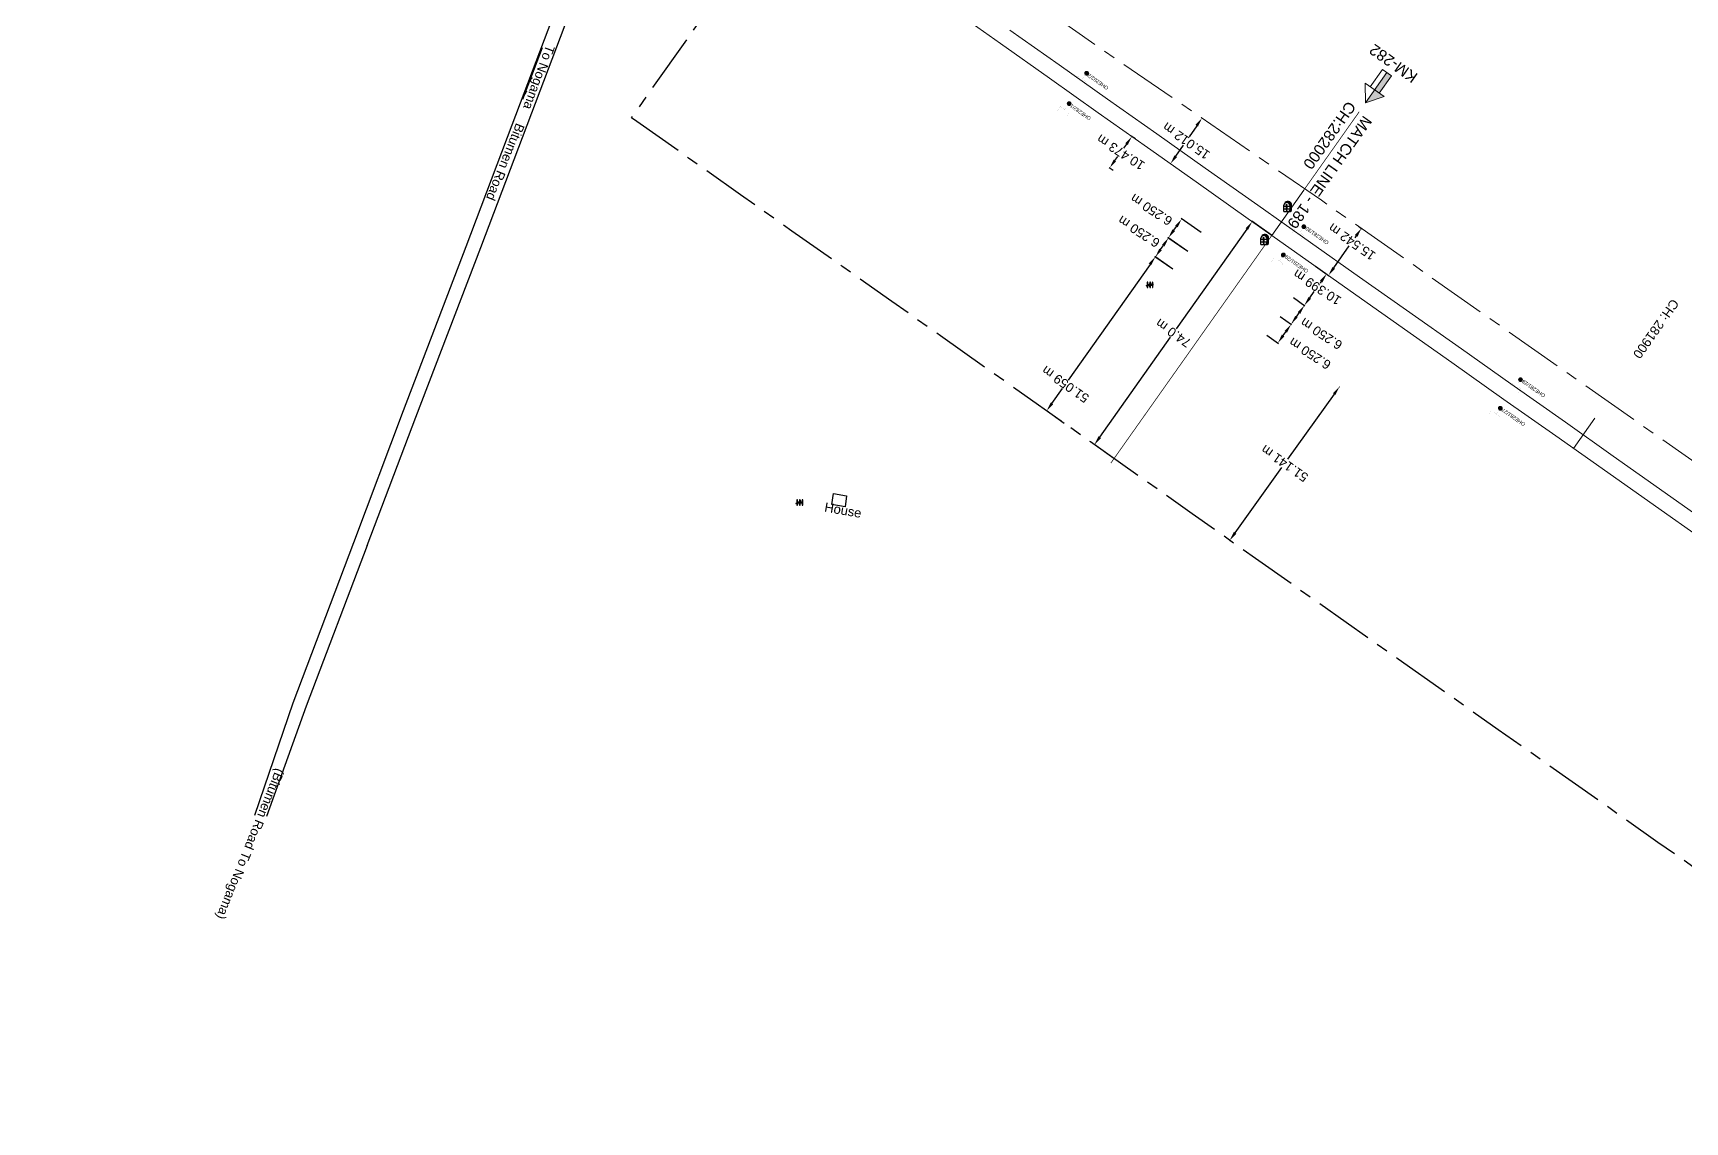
# Model space of a CAD drawing. Header units: metres. Extents: x 646303 to 662875, y 3366650 to 3378730.
# Drawn here: x 659000.9 to 659448.1, y 3368921.1 to 3369216 of the extents above; entities that cross this region are included whole.
import ezdxf
from ezdxf.enums import TextEntityAlignment as Align

# ---------------------------------------------------------------- set-up
doc = ezdxf.new("R2010")
doc.units = ezdxf.units.M
doc.header["$MEASUREMENT"] = 0
doc.header["$PDMODE"] = 3
doc.header["$PDSIZE"] = 0.5
doc.linetypes.add('CENTER', pattern=[50.8, 31.75, -6.35, 6.35, -6.35])
doc.linetypes.add('PHANTOM2', pattern=[1.25, 0.625, -0.125, 0.125, -0.125, 0.125, -0.125])
for name, color, linetype, lineweight in [('BOUNDARY DIMENTION', 10, 'Continuous', 0), ('Existing Chainage', 7, 'Continuous', 0), ('Existing IR Track', 143, 'Continuous', 0), ('Existing Railway Boundary', 7, 'CENTER', 0), ('KM STONE', 7, 'Continuous', 0), ('OHE MAST', 8, 'Continuous', 0), ('OHE MAST TEXT', 8, 'Continuous', 0)]:
    doc.layers.add(name, color=color, linetype=linetype, lineweight=lineweight)
for name, color, linetype in [('DFCC Boundary', 6, 'CENTER'), ('Dimension', 10, 'Continuous'), ('KILOMETER_STONE', 251, 'Continuous'), ('MATCH LINE', 7, 'Continuous'), ('RESIDENTIAL_BL_PUC', 251, 'Continuous'), ('SUB_ROAD_EDGE', 34, 'Continuous'), ('TOPO_TEXT', 251, 'Continuous'), ('TRANSFORMER', 251, 'Continuous')]:
    doc.layers.add(name, color=color, linetype=linetype)
doc.styles.add('notes', font='romans.shx', dxfattribs={"height": 2})
doc.styles.get("Standard").update_dxf_attribs({"font": 'arial.ttf'})
doc.styles.add('Style-Arial', font='arial.ttf')
doc.dimstyles.new('DIM', dxfattribs={"dimtxt": 2.5, "dimasz": 2.5, "dimexe": 0.18, "dimexo": 0.0625, "dimgap": 0.09, "dimtad": 0, "dimtih": 1, "dimtoh": 1, "dimdec": 3, "dimzin": 0, "dimdsep": 46, "dimtxsty": 'Standard', "dimcen": 0.09, "dimadec": 0, "dimazin": 0, "dimtfac": 1, "dimtdec": 3, "dimtofl": 0, "dimtmove": 0, "dimatfit": 3, "dimfxl": 1, "dimtolj": 1, "dimtzin": 0, "dimarcsym": 0})
doc.dimstyles.new('ISO-25', dxfattribs={"dimtxt": 2.5, "dimasz": 2.5, "dimexe": 1.25, "dimexo": 0.625, "dimtad": 1, "dimtxsty": 'Standard', "dimcen": 2.5, "dimadec": 0, "dimazin": 0, "dimtfac": 1, "dimtmove": 0, "dimatfit": 3, "dimfxl": 1, "dimarcsym": 0})

# ---------------------------------------------------------------- blocks, each defined once
blk = doc.blocks.new('KMS')
blk.add_hatch(color=256).paths.add_polyline_path([(0.84, 1.71), (0.84, 0), (1.28, 0.25), (1.28, 1.71, 0.82134), (-0.65, 2.08, -0.601821)])
for points in [[(-0.84, 0), (-0.84, 1.71)], [(-0.84, 1.38), (0.84, 1.38)], [(-0.84, 0.64), (0.84, 0.64)], [(-0.84, 0), (0.84, 0)], [(0.84, 0), (0.84, 1.71)], [(0.84, 0), (1.28, 0.25)], [(1.28, 0.25), (1.28, 1.71)]]:
    blk.add_lwpolyline(points)
for centre, radius, start, end in [((0, 1.5), 0.867, 14.1462, 165.8538), ((0.28, 1.7), 1, 0.4859, 158.6661)]:
    blk.add_arc(centre, radius, start, end)
at = {"style": 'notes'}
for s, p in [('S', (-0.25, 0.09)), ('K', (-0.25, 1.58)), ('M', (-0.25, 0.81))]:
    blk.add_text(s, height=0.391, dxfattribs=at).set_placement(p)
blk = doc.blocks.new('TRF')
blk.add_hatch(color=256).paths.add_polyline_path([(0.22, -0.04), (0.38, 0.42), (-0.98, -0.29), (0.02, 0.04), (-0.18, -0.39), (0.98, 0.09)])
for p, q in [((-0.69, 0.72), (-0.69, -0.72)), ((-0.52, 0.72), (-0.69, 0.72)), ((-0.52, -0.72), (-0.52, 0.72)), ((0, 0.72), (0, -0.72)), ((0.17, 0.72), (0, 0.72)), ((0.17, -0.72), (0.17, 0.72)), ((0.7, 0.72), (0.7, -0.72)), ((0.87, 0.72), (0.7, 0.72)), ((0.87, -0.72), (0.87, 0.72)), ((-0.69, -0.72), (-0.52, -0.72)), ((0, -0.72), (0.17, -0.72)), ((0.7, -0.72), (0.87, -0.72))]:
    blk.add_line(p, q)
blk.add_lwpolyline([(0.22, -0.04), (0.38, 0.42), (-0.98, -0.29), (0.02, 0.04), (-0.18, -0.39), (0.98, 0.09)], close=True)
blk = doc.blocks.new('OHE MAST')
h = blk.add_hatch(color=256)
edge = h.paths.add_edge_path()
edge.add_arc((0, 0), 0.514, 0, 360)
at = {"const_width": 0.01, "flags": 128}
for points in [[(1.5, 3.5), (1.5, 2), (-1.5, 2), (-1.5, 3.5)], [(0, 2), (0, 0)]]:
    blk.add_lwpolyline(points, dxfattribs=at)
blk.add_circle((0, 0), 0.514)
blk = doc.blocks.new('KM POST PLAN')
at = {"extrusion": (0, 0, -1)}
h = blk.add_hatch(color=256, dxfattribs=at)
h.paths.add_polyline_path([(0, -20), (0, -8.47), (3, -8.47), (3, -20)])
h.paths.add_polyline_path([(0, -8.47), (0, 0), (6.25, -8.47), (3, -8.47)], flags=16)
at = {"flags": 128}
for points in [[(0, 0), (-6.25, -8.47), (6.25, -8.47)], [(0, 0), (0, -20)], [(0, 0), (6.25, -8.47)], [(3, -8.47), (3, -20), (-3, -20), (-3, -8.47)]]:
    blk.add_lwpolyline(points, dxfattribs=at)
at = {"style": 'Style-Arial'}
blk.add_attdef('KM-POST', text='', height=6, dxfattribs=at).set_placement((0, -26, -263.95), align=Align.MIDDLE_CENTER)
blk = doc.blocks.new('*D1587')
at = {"layer": 'Defpoints', "color": 0, "transparency": 16777216}
for p in [(659338.44, 3369139.29), (659341.48, 3369137.15), (659334.84, 3369134.18)]:
    blk.add_point(p, dxfattribs=at)
at = {"layer": 'Dimension', "color": 0, "lineweight": -2, "transparency": 16777216}
for p, q in [((659338.49, 3369139.25), (659341.62, 3369137.05)), ((659339.31, 3369134.08), (659340.03, 3369135.11)), ((659334.89, 3369134.15), (659338.02, 3369131.94))]:
    blk.add_line(p, q, dxfattribs=at)
at = {"layer": 'Dimension', "color": 0, "transparency": 16777216}
for points in [[(659339.69, 3369135.35), (659340.38, 3369134.87), (659341.48, 3369137.15)], [(659338.97, 3369134.32), (659339.66, 3369133.84), (659337.87, 3369132.04)]]:
    blk.add_solid(points, dxfattribs=at)
at = {"layer": 'Dimension', "color": 0, "lineweight": 0, "transparency": 16777216, "insert": (659346.58, 3369129.22), "char_height": 2.5, "attachment_point": 5, "rotation": 147}
blk.add_mtext('\\A1;6.250 m', dxfattribs=at)
blk = doc.blocks.new('*D1588')
at = {"layer": 'Defpoints', "color": 0, "transparency": 16777216}
for p in [(659342.04, 3369144.4), (659345.08, 3369142.26), (659338.44, 3369139.29)]:
    blk.add_point(p, dxfattribs=at)
at = {"layer": 'Dimension', "color": 0, "lineweight": -2, "transparency": 16777216}
for p, q in [((659342.09, 3369144.36), (659345.22, 3369142.15)), ((659342.92, 3369139.19), (659343.64, 3369140.21)), ((659338.49, 3369139.25), (659341.62, 3369137.05))]:
    blk.add_line(p, q, dxfattribs=at)
at = {"layer": 'Dimension', "color": 0, "transparency": 16777216}
for points in [[(659342.58, 3369139.43), (659343.26, 3369138.95), (659341.48, 3369137.15)], [(659343.3, 3369140.45), (659343.98, 3369139.97), (659345.08, 3369142.26)]]:
    blk.add_solid(points, dxfattribs=at)
at = {"layer": 'Dimension', "color": 0, "lineweight": 0, "transparency": 16777216, "insert": (659349.67, 3369134.57), "char_height": 2.5, "attachment_point": 5, "rotation": 147}
blk.add_mtext('\\A1;6.250 m', dxfattribs=at)
blk = doc.blocks.new('*D1589')
at = {"layer": 'Defpoints', "color": 0, "transparency": 16777216}
for p in [(659348.05, 3369152.89), (659351.07, 3369150.75), (659342.04, 3369144.4)]:
    blk.add_point(p, dxfattribs=at)
at = {"layer": 'Dimension', "color": 0, "lineweight": -2, "transparency": 16777216}
for p, q in [((659348.1, 3369152.85), (659351.22, 3369150.64)), ((659349.63, 3369148.71), (659349.32, 3369148.28)), ((659342.09, 3369144.36), (659345.21, 3369142.15)), ((659346.51, 3369144.3), (659347.74, 3369146.04))]:
    blk.add_line(p, q, dxfattribs=at)
at = {"layer": 'Dimension', "color": 0, "transparency": 16777216}
for points in [[(659349.29, 3369148.95), (659349.97, 3369148.47), (659351.07, 3369150.75)], [(659346.17, 3369144.54), (659346.85, 3369144.06), (659345.06, 3369142.26)]]:
    blk.add_solid(points, dxfattribs=at)
at = {"layer": 'Dimension', "color": 0, "lineweight": 0, "transparency": 16777216, "insert": (659348.53, 3369147.16), "char_height": 2.5, "attachment_point": 5, "rotation": 147}
blk.add_mtext('\\A1;10.399 m', dxfattribs=at)
blk = doc.blocks.new('*D1590')
at = {"layer": 'Defpoints', "color": 0, "transparency": 16777216}
for p in [(659308.27, 3369160.48), (659313.06, 3369157.18), (659309.51, 3369152.04)]:
    blk.add_point(p, dxfattribs=at)
at = {"layer": 'Dimension', "color": 0, "lineweight": -2, "transparency": 16777216}
for p, q in [((659306.14, 3369157.39), (659306.85, 3369158.42)), ((659313.01, 3369157.22), (659308.12, 3369160.59)), ((659309.46, 3369152.07), (659304.57, 3369155.44))]:
    blk.add_line(p, q, dxfattribs=at)
at = {"layer": 'Dimension', "color": 0, "transparency": 16777216}
for points in [[(659305.8, 3369157.63), (659306.48, 3369157.16), (659304.72, 3369155.34)], [(659306.5, 3369158.66), (659307.19, 3369158.19), (659308.27, 3369160.48)]]:
    blk.add_solid(points, dxfattribs=at)
at = {"layer": 'Dimension', "color": 0, "lineweight": 0, "transparency": 16777216, "insert": (659300.27, 3369162.24), "char_height": 2.5, "attachment_point": 5, "rotation": 147}
blk.add_mtext('\\A1;6.250 m', dxfattribs=at)
blk = doc.blocks.new('*D1591')
at = {"layer": 'Defpoints', "color": 0, "transparency": 16777216}
for p in [(659311.86, 3369165.66), (659317.14, 3369161.95), (659313.55, 3369156.83)]:
    blk.add_point(p, dxfattribs=at)
at = {"layer": 'Dimension', "color": 0, "lineweight": -2, "transparency": 16777216}
for p, q in [((659309.7, 3369162.6), (659310.42, 3369163.62)), ((659317.09, 3369161.98), (659311.71, 3369165.77)), ((659313.5, 3369156.87), (659308.12, 3369160.65))]:
    blk.add_line(p, q, dxfattribs=at)
at = {"layer": 'Dimension', "color": 0, "transparency": 16777216}
for points in [[(659309.36, 3369162.84), (659310.04, 3369162.36), (659308.26, 3369160.55)], [(659310.08, 3369163.86), (659310.76, 3369163.38), (659311.86, 3369165.66)]]:
    blk.add_solid(points, dxfattribs=at)
at = {"layer": 'Dimension', "color": 0, "lineweight": 0, "transparency": 16777216, "insert": (659303.65, 3369168.17), "char_height": 2.5, "attachment_point": 5, "rotation": 147}
blk.add_mtext('\\A1;6.250 m', dxfattribs=at)
blk = doc.blocks.new('*D1742')
at = {"layer": 'Defpoints', "color": 0, "linetype": 'ByBlock', "ltscale": 0.5, "transparency": 16777216}
for p in [(659359.63, 3369163.73), (659360.52, 3369163.11), (659350.7, 3369151.01)]:
    blk.add_point(p, dxfattribs=at)
at = {"layer": 'Existing Railway Boundary', "color": 0, "linetype": 'ByBlock', "lineweight": -2, "ltscale": 0.5, "transparency": 16777216}
for p, q in [((659359.68, 3369163.7), (659360.66, 3369163)), ((659353.02, 3369152.43), (659357.17, 3369158.34)), ((659359.08, 3369161.06), (659358.74, 3369160.58)), ((659350.75, 3369150.98), (659351.73, 3369150.28))]:
    blk.add_line(p, q, dxfattribs=at)
at = {"layer": 'Existing Railway Boundary', "color": 0, "linetype": 'ByBlock', "ltscale": 0.5, "transparency": 16777216}
for points in [[(659358.74, 3369161.3), (659359.42, 3369160.82), (659360.52, 3369163.11)], [(659352.68, 3369152.67), (659353.36, 3369152.19), (659351.59, 3369150.39)]]:
    blk.add_solid(points, dxfattribs=at)
at = {"layer": 'Existing Railway Boundary', "color": 0, "linetype": 'ByBlock', "ltscale": 0.5, "transparency": 16777216, "insert": (659357.96, 3369159.46), "char_height": 2.5, "attachment_point": 5, "rotation": 145}
blk.add_mtext('\\A1;15.542 m', dxfattribs=at)
blk = doc.blocks.new('*D1743')
at = {"layer": 'Defpoints', "color": 0, "linetype": 'ByBlock', "ltscale": 0.5, "transparency": 16777216}
for p in [(659317.35, 3369192.97), (659317.35, 3369192.97), (659308.83, 3369180.61)]:
    blk.add_point(p, dxfattribs=at)
at = {"layer": 'Existing Railway Boundary', "color": 0, "linetype": 'ByBlock', "lineweight": -2, "ltscale": 0.5, "transparency": 16777216}
for p, q in [((659315.93, 3369190.91), (659313.87, 3369187.92)), ((659317.29, 3369193.01), (659317.2, 3369193.07)), ((659310.25, 3369182.67), (659312.32, 3369185.66)), ((659308.78, 3369180.64), (659308.69, 3369180.71))]:
    blk.add_line(p, q, dxfattribs=at)
at = {"layer": 'Existing Railway Boundary', "color": 0, "linetype": 'ByBlock', "ltscale": 0.5, "transparency": 16777216}
for points in [[(659315.59, 3369191.15), (659316.27, 3369190.68), (659317.35, 3369192.97)], [(659309.91, 3369182.9), (659310.6, 3369182.43), (659308.83, 3369180.61)]]:
    blk.add_solid(points, dxfattribs=at)
at = {"layer": 'Existing Railway Boundary', "color": 0, "linetype": 'ByBlock', "ltscale": 0.5, "transparency": 16777216, "insert": (659313.09, 3369186.79), "char_height": 2.5, "attachment_point": 5, "rotation": 145}
blk.add_mtext('\\A1;15.012 m', dxfattribs=at)
blk = doc.blocks.new('*D1490')
at = {"layer": 'Defpoints', "color": 0, "transparency": 16777216}
for p in [(659299.38, 3369187.29), (659292.34, 3369179.44), (659293.34, 3369178.73)]:
    blk.add_point(p, dxfattribs=at)
at = {"layer": 'Dimension', "color": 0, "lineweight": -2, "transparency": 16777216}
for p, q in [((659296.93, 3369185.95), (659296.14, 3369184.83)), ((659299.32, 3369187.32), (659298.22, 3369188.1)), ((659293.78, 3369181.48), (659294.57, 3369182.6)), ((659293.29, 3369178.76), (659292.19, 3369179.54))]:
    blk.add_line(p, q, dxfattribs=at)
at = {"layer": 'Dimension', "color": 0, "transparency": 16777216}
for points in [[(659296.59, 3369186.19), (659297.27, 3369185.71), (659298.37, 3369188)], [(659293.44, 3369181.72), (659294.12, 3369181.24), (659292.34, 3369179.44)]]:
    blk.add_solid(points, dxfattribs=at)
at = {"layer": 'Dimension', "color": 0, "lineweight": 0, "transparency": 16777216, "insert": (659295.35, 3369183.72), "char_height": 2.5, "attachment_point": 5, "rotation": 147}
blk.add_mtext('\\A1;10.473 m', dxfattribs=at)
blk = doc.blocks.new('*D1461')
at = {"layer": 'BOUNDARY DIMENTION', "color": 0, "lineweight": -2, "transparency": 16777216}
for p, q in [((662244.85, 3367095.44), (662244.16, 3367095.87)), ((662242.98, 3367093.66), (662239.54, 3367088.19)), ((662233.82, 3367079.1), (662238.08, 3367085.88)), ((662233.03, 3367076.64), (662232.33, 3367077.07))]:
    blk.add_line(p, q, dxfattribs=at)
at = {"layer": 'BOUNDARY DIMENTION', "color": 0, "transparency": 16777216}
for points in [[(662242.62, 3367093.88), (662243.33, 3367093.44), (662244.31, 3367095.78)], [(662233.46, 3367079.32), (662234.17, 3367078.87), (662232.49, 3367076.98)]]:
    blk.add_solid(points, dxfattribs=at)
at = {"layer": 'Defpoints', "color": 0, "linetype": 'Continuous', "ltscale": 0.5, "transparency": 16777216}
for p in [(647418.1, 3377902.15), (647420.31, 3377900.52), (647398.68, 3377871.33)]:
    blk.add_point(p, dxfattribs=at)
at = {"layer": 'Defpoints', "color": 0, "transparency": 16777216}
for p in [(662244.31, 3367095.78), (662244.9, 3367095.41), (662233.08, 3367076.61)]:
    blk.add_point(p, dxfattribs=at)
at = {"layer": 'DFCC Boundary', "color": 0, "linetype": 'Continuous', "lineweight": -2, "ltscale": 0.5, "transparency": 16777216}
for p, q in [((647420.26, 3377900.55), (647417.96, 3377902.26)), ((647416.61, 3377900.14), (647413.17, 3377895.5)), ((647397.96, 3377874.97), (647411.54, 3377893.3)), ((647398.63, 3377871.36), (647396.32, 3377873.07))]:
    blk.add_line(p, q, dxfattribs=at)
at = {"layer": 'DFCC Boundary', "color": 0, "linetype": 'Continuous', "ltscale": 0.5, "transparency": 16777216}
for points in [[(647416.28, 3377900.39), (647416.95, 3377899.9), (647418.1, 3377902.15)], [(647397.62, 3377875.22), (647398.29, 3377874.72), (647396.47, 3377872.96)]]:
    blk.add_solid(points, dxfattribs=at)
at = {"layer": 'BOUNDARY DIMENTION', "color": 0, "transparency": 16777216, "insert": (662238.81, 3367087.03), "char_height": 2.5, "attachment_point": 5, "rotation": 145}
blk.add_mtext('\\A1;22.208 m', dxfattribs=at)
at = {"layer": 'DFCC Boundary', "color": 0, "linetype": 'Continuous', "ltscale": 0.5, "transparency": 16777216, "insert": (647412.36, 3377894.4), "char_height": 2.5, "attachment_point": 5, "rotation": 145}
blk.add_mtext('\\A1;36.332 m', dxfattribs=at)
blk = doc.blocks.new('*D1462')
at = {"layer": 'BOUNDARY DIMENTION', "color": 0, "lineweight": -2, "transparency": 16777216}
for p, q in [((662549.11, 3366886.35), (662541.43, 3366875.79)), ((662551.8, 3366887.49), (662550.44, 3366888.48)), ((662534.84, 3366866.73), (662539.82, 3366873.58)), ((662534.58, 3366863.83), (662533.22, 3366864.82))]:
    blk.add_line(p, q, dxfattribs=at)
at = {"layer": 'BOUNDARY DIMENTION', "color": 0, "transparency": 16777216}
for points in [[(662548.78, 3366886.6), (662549.45, 3366886.11), (662550.58, 3366888.38)], [(662534.5, 3366866.98), (662535.18, 3366866.49), (662533.37, 3366864.71)]]:
    blk.add_solid(points, dxfattribs=at)
at = {"layer": 'Defpoints', "color": 0, "linetype": 'Continuous', "ltscale": 0.5, "transparency": 16777216}
for p in [(647247.45, 3378028.49), (647249.19, 3378027.21), (647225.93, 3377999.21)]:
    blk.add_point(p, dxfattribs=at)
at = {"layer": 'Defpoints', "color": 0, "transparency": 16777216}
for p in [(662551.85, 3366887.45), (662533.37, 3366864.71), (662534.63, 3366863.79)]:
    blk.add_point(p, dxfattribs=at)
at = {"layer": 'DFCC Boundary', "color": 0, "linetype": 'Continuous', "lineweight": -2, "ltscale": 0.5, "transparency": 16777216}
for p, q in [((647247.5, 3378028.45), (647249.34, 3378027.1)), ((647247.71, 3378025.19), (647242.02, 3378017.45)), ((647229.16, 3377999.94), (647240.4, 3378015.24)), ((647225.98, 3377999.17), (647227.82, 3377997.82))]:
    blk.add_line(p, q, dxfattribs=at)
at = {"layer": 'DFCC Boundary', "color": 0, "linetype": 'Continuous', "ltscale": 0.5, "transparency": 16777216}
for points in [[(647247.37, 3378025.44), (647248.05, 3378024.94), (647249.19, 3378027.21)], [(647228.82, 3378000.19), (647229.49, 3377999.7), (647227.68, 3377997.93)]]:
    blk.add_solid(points, dxfattribs=at)
at = {"layer": 'BOUNDARY DIMENTION', "color": 0, "transparency": 16777216, "insert": (662540.62, 3366874.68), "char_height": 2.5, "attachment_point": 5, "rotation": 145}
blk.add_mtext('\\A1;29.264 m', dxfattribs=at)
at = {"layer": 'DFCC Boundary', "color": 0, "linetype": 'Continuous', "ltscale": 0.5, "transparency": 16777216, "insert": (647241.21, 3378016.35), "char_height": 2.5, "attachment_point": 5, "rotation": 145}
blk.add_mtext('\\A1;36.332 m', dxfattribs=at)
blk = doc.blocks.new('*D1463')
at = {"layer": 'BOUNDARY DIMENTION', "color": 0, "lineweight": -2, "transparency": 16777216}
for p, q in [((662172.51, 3367140.93), (662173.68, 3367140.19)), ((662172.2, 3367138.17), (662169.01, 3367133.1)), ((662164.89, 3367126.55), (662167.55, 3367130.78)), ((662162.55, 3367125.07), (662163.71, 3367124.34))]:
    blk.add_line(p, q, dxfattribs=at)
at = {"layer": 'BOUNDARY DIMENTION', "color": 0, "transparency": 16777216}
for points in [[(662171.85, 3367138.39), (662172.55, 3367137.95), (662173.53, 3367140.29)], [(662164.54, 3367126.77), (662165.24, 3367126.33), (662163.56, 3367124.44)]]:
    blk.add_solid(points, dxfattribs=at)
at = {"layer": 'Defpoints', "color": 0, "linetype": 'Continuous', "ltscale": 0.5, "transparency": 16777216}
for p in [(647211.24, 3378055.28), (647211.52, 3378055.08), (647189.88, 3378025.9)]:
    blk.add_point(p, dxfattribs=at)
at = {"layer": 'Defpoints', "color": 0, "transparency": 16777216}
for p in [(662172.46, 3367140.96), (662173.53, 3367140.29), (662162.49, 3367125.11)]:
    blk.add_point(p, dxfattribs=at)
at = {"layer": 'DFCC Boundary', "color": 0, "linetype": 'Continuous', "lineweight": -2, "ltscale": 0.5, "transparency": 16777216}
for p, q in [((647209.75, 3378053.28), (647208.18, 3378051.16)), ((647211.47, 3378055.12), (647211.1, 3378055.39)), ((647191.09, 3378028.11), (647206.55, 3378048.96)), ((647189.83, 3378025.93), (647189.46, 3378026.21))]:
    blk.add_line(p, q, dxfattribs=at)
at = {"layer": 'DFCC Boundary', "color": 0, "linetype": 'Continuous', "ltscale": 0.5, "transparency": 16777216}
for points in [[(647209.42, 3378053.52), (647210.09, 3378053.03), (647211.24, 3378055.28)], [(647190.76, 3378028.36), (647191.43, 3378027.86), (647189.6, 3378026.1)]]:
    blk.add_solid(points, dxfattribs=at)
at = {"layer": 'BOUNDARY DIMENTION', "color": 0, "transparency": 16777216, "insert": (662168.28, 3367131.94), "char_height": 2.5, "attachment_point": 5, "rotation": 145}
blk.add_mtext('\\A1;18.726 m', dxfattribs=at)
at = {"layer": 'DFCC Boundary', "color": 0, "linetype": 'Continuous', "ltscale": 0.5, "transparency": 16777216, "insert": (647207.37, 3378050.06), "char_height": 2.5, "attachment_point": 5, "rotation": 145}
blk.add_mtext('\\A1;36.332 m', dxfattribs=at)
blk = doc.blocks.new('*D1914')
at = {"layer": 'BOUNDARY DIMENTION', "color": 0, "lineweight": -2, "transparency": 16777216}
for p, q in [((659303.28, 3369153.37), (659281.16, 3369121.99)), ((659309.5, 3369152.04), (659304.57, 3369155.52)), ((659276.74, 3369115.72), (659279.59, 3369119.76)), ((659280.08, 3369110.31), (659275.15, 3369113.78))]:
    blk.add_line(p, q, dxfattribs=at)
at = {"layer": 'BOUNDARY DIMENTION', "color": 0, "transparency": 16777216}
for points in [[(659302.94, 3369153.61), (659303.62, 3369153.13), (659304.72, 3369155.41)], [(659276.4, 3369115.96), (659277.08, 3369115.48), (659275.3, 3369113.68)]]:
    blk.add_solid(points, dxfattribs=at)
at = {"layer": 'Defpoints', "color": 0, "transparency": 16777216}
for p in [(659304.72, 3369155.41), (659309.55, 3369152.01), (659280.13, 3369110.27)]:
    blk.add_point(p, dxfattribs=at)
at = {"layer": 'BOUNDARY DIMENTION', "color": 0, "transparency": 16777216, "insert": (659280.37, 3369120.88), "char_height": 2.5, "attachment_point": 5, "rotation": 145}
blk.add_mtext('\\A1;51.059 m', dxfattribs=at)
blk = doc.blocks.new('*D1877')
at = {"layer": 'Defpoints', "color": 0, "linetype": 'Continuous', "ltscale": 0.5, "transparency": 16777216}
for p in [(659330.95, 3369164.98), (659336.26, 3369161.22), (659293.55, 3369100.79)]:
    blk.add_point(p, dxfattribs=at)
at = {"layer": 'DFCC Boundary', "color": 0, "linetype": 'Continuous', "lineweight": -2, "ltscale": 0.5, "transparency": 16777216}
for p, q in [((659329.5, 3369162.93), (659310.38, 3369135.88)), ((659336.21, 3369161.25), (659330.8, 3369165.08)), ((659289.68, 3369106.59), (659308.8, 3369133.65)), ((659293.5, 3369100.83), (659288.09, 3369104.65))]:
    blk.add_line(p, q, dxfattribs=at)
at = {"layer": 'DFCC Boundary', "color": 0, "linetype": 'Continuous', "ltscale": 0.5, "transparency": 16777216}
for points in [[(659329.16, 3369163.17), (659329.84, 3369162.69), (659330.95, 3369164.98)], [(659289.34, 3369106.83), (659290.02, 3369106.35), (659288.23, 3369104.55)]]:
    blk.add_solid(points, dxfattribs=at)
at = {"layer": 'DFCC Boundary', "color": 0, "linetype": 'Continuous', "ltscale": 0.5, "transparency": 16777216, "insert": (659309.59, 3369134.76), "char_height": 2.5, "attachment_point": 5, "rotation": 145}
blk.add_mtext('\\A1;74.0 m', dxfattribs=at)
blk = doc.blocks.new('*D1797')
at = {"layer": 'BOUNDARY DIMENTION', "color": 0, "lineweight": -2, "transparency": 16777216}
for p, q in [((659353.11, 3369118.24), (659340.51, 3369100.57)), ((659354.62, 3369120.24), (659354.71, 3369120.17)), ((659326.33, 3369080.67), (659338.93, 3369098.34)), ((659324.93, 3369078.6), (659325.02, 3369078.53))]:
    blk.add_line(p, q, dxfattribs=at)
at = {"layer": 'BOUNDARY DIMENTION', "color": 0, "transparency": 16777216}
for points in [[(659352.77, 3369118.48), (659353.45, 3369118), (659354.57, 3369120.28)], [(659325.99, 3369080.91), (659326.67, 3369080.43), (659324.87, 3369078.64)]]:
    blk.add_solid(points, dxfattribs=at)
at = {"layer": 'Defpoints', "color": 0, "transparency": 16777216}
for p in [(659354.57, 3369120.28), (659324.87, 3369078.64), (659324.87, 3369078.64)]:
    blk.add_point(p, dxfattribs=at)
at = {"layer": 'BOUNDARY DIMENTION', "color": 0, "transparency": 16777216, "insert": (659339.72, 3369099.46), "char_height": 2.5, "attachment_point": 5, "rotation": 145}
blk.add_mtext('\\A1;51.141 m', dxfattribs=at)

msp = doc.modelspace()

# ---------------------------------------------------------------- linework, layer by layer
at = {"layer": 'DFCC Boundary', "ltscale": 0.5, "flags": 128}
msp.add_lwpolyline([(662565.6431, 3366842.0459), (662548.217, 3366854.2838), (662532.9064, 3366864.9999), (662517.5595, 3366875.7415), (662503.9915, 3366885.2805), (662490.4749, 3366894.7833), (662474.3945, 3366906.0736), (662458.24, 3366917.4159), (662441.4584, 3366929.1606), (662424.5366, 3366941.0035), (662407.7649, 3366952.7786), (662401.9048, 3366956.8928), (662320.9687, 3367015.5234), (662173.0911, 3367118.297), (662018.0169, 3367217.942), (662022.9408, 3367225.2355), (661945.6773, 3367280.5926), (661744.5178, 3367412.7853), (661728.4159, 3367389.8783), (661409.5023, 3367613.7762), (661431.3001, 3367645.1669), (661427.7408, 3367647.6718), (661418.8583, 3367653.9104), (661409.9095, 3367660.1956), (661395.2505, 3367670.5394), (661384.8196, 3367677.9127), (661375.1078, 3367684.7268), (661367.5374, 3367690.0517), (661358.0886, 3367696.6907), (661348.6239, 3367703.3322), (661344.5162, 3367706.2202), (661344.9668, 3367706.8618), (661335.3627, 3367713.6144), (661327.3851, 3367719.2077), (661318.2791, 3367725.5812), (661309.8813, 3367731.4842), (661284.4315, 3367749.4044), (661267.3402, 3367761.4491), (661243.4783, 3367778.4888), (661216.7453, 3367741.0546), (661213.241, 3367743.5572), (661195.5836, 3367756.6071), (661177.9702, 3367769.626), (661156.4467, 3367785.8356), (661148.0607, 3367792.1995), (661133.6905, 3367803.0041), (661119.5191, 3367813.6733), (661105.6946, 3367823.9215), (661093.9054, 3367832.6241), (661077.5228, 3367844.5054), (661061.2799, 3367856.285), (661045.32, 3367867.5775), (661029.0726, 3367879.0734), (661013.2584, 3367890.1762), (660997.2782, 3367901.3956), (660980.9788, 3367912.8451), (660964.6327, 3367924.3276), (660947.3461, 3367936.4864), (660930.1333, 3367948.5934), (660912.5707, 3367960.9093), (660894.9306, 3367973.2796), (660877.6422, 3367985.4277), (660860.2634, 3367997.6393), (660842.9781, 3368009.8166), (660825.4983, 3368022.131), (660811.339, 3368032.2028), (660797.4119, 3368042.1094), (660782.5128, 3368052.5993), (660767.4808, 3368063.1827), (660751.0012, 3368074.7254), (660734.3125, 3368086.4147), (660719.3275, 3368096.9585), (660704.3795, 3368107.4761), (660688.7093, 3368118.477), (660672.9397, 3368129.5475), (660655.797, 3368141.5941), (660638.5652, 3368153.7032), (660622.8618, 3368164.7374), (660607.1396, 3368175.7847), (660591.9852, 3368186.3839), (660576.7315, 3368197.0526), (660560.3095, 3368208.6108), (660544.116, 3368220.0082), (660528.3397, 3368231.0748), (660512.5414, 3368242.1568), (660497.4509, 3368252.7533), (660482.4222, 3368263.3065), (660466.968, 3368274.1704), (660451.6169, 3368284.9618), (660435.5277, 3368296.2674), (660419.4587, 3368307.5588), (660403.2343, 3368318.9753), (660387.0692, 3368330.3501), (660371.9016, 3368340.9863), (660362.0092, 3368347.9233), (660341.7308, 3368362.192), (660326.8725, 3368372.6492), (660312.0627, 3368383.0453), (660297.0115, 3368393.6109), (660281.2321, 3368404.7091), (660265.4328, 3368415.8212), (660253.8818, 3368423.9326), (660242.0763, 3368432.2231), (660226.6332, 3368443.1155), (660211.0272, 3368454.1226), (660195.2302, 3368465.2236), (660179.3654, 3368476.3723), (660162.5154, 3368488.1794), (660145.4635, 3368500.1281), (660129.3603, 3368511.4565), (660113.1961, 3368522.8278), (660097.2382, 3368534.0507), (660081.2523, 3368545.2932), (660064.458, 3368557.1251), (660047.7677, 3368568.8837), (660032.4691, 3368579.6352), (660017.2758, 3368590.3126), (660000.1632, 3368602.3052), (659983.0731, 3368614.282), (659967.2319, 3368625.4031), (659951.3427, 3368636.5582), (659932.0647, 3368650.1756), (659913.1258, 3368663.5536), (659898.2493, 3368674.0163), (659881.7667, 3368685.6055), (659866.0047, 3368696.7435), (659850.3373, 3368707.8146), (659834.6333, 3368718.8575), (659818.6461, 3368730.0995), (659804.3398, 3368740.181), (659789.9481, 3368750.3227), (659772.9194, 3368762.3136), (659755.8766, 3368774.3145), (659741.0752, 3368784.7603), (659726.3396, 3368795.1596), (659712.011, 3368805.2432), (659697.6029, 3368815.3827), (659684.3535, 3368824.7302), (659671.1528, 3368834.0432), (659654.2885, 3368845.8933), (659636.8714, 3368858.1319), (659622.1467, 3368868.7872), (659608.2832, 3368878.8192), (659592.7424, 3368889.7844), (659576.9096, 3368900.9551), (659562.5868, 3368911.0537), (659553.5917, 3368917.3959), (659534.7433, 3368930.6917), (659521.2685, 3368940.2021), (659508.0292, 3368949.5538), (659494.8098, 3368958.8914), (659481.3273, 3368968.4018), (659467.9498, 3368977.8382), (659454.4923, 3368987.2582), (659440.7837, 3368996.854), (659425.5597, 3369007.614), (659410.0492, 3369018.5753), (659397.5675, 3369027.3641), (659384.5623, 3369036.5214), (659370.5054, 3369046.4276), (659356.4132, 3369056.3585), (659342.3201, 3369066.3092), (659331.8447, 3369073.7055), (659314.7098, 3369085.825), (659301.2296, 3369095.3614), (659287.1805, 3369105.2924), (659273.0852, 3369115.2561), (659259.8762, 3369124.5882), (659246.575, 3369133.9855), (659233.3676, 3369143.319), (659220.1207, 3369152.6803), (659206.3404, 3369162.3938), (659192.4106, 3369172.2127), (659178.3672, 3369182.1367), (659164.3785, 3369192.022), (659162.9385, 3369193.0388), (659183.6795, 3369222.4635), (659172.119, 3369230.6258), (659159.1298, 3369239.7969), (659148.6068, 3369247.2055), (659138.0069, 3369254.6684), (659119.1994, 3369267.9214), (659100.365, 3369281.1933), (659085.533, 3369291.6533), (659070.676, 3369302.1309), (659061.4534, 3369308.6334), (659052.1019, 3369315.2268), (659038.8969, 3369324.5617), (659025.7603, 3369333.8483), (659012.2746, 3369343.3047), (659000.2935, 3369351.7058), (658985.7542, 3369361.9126), (658972.701, 3369371.0824), (658959.9309, 3369380.1093), (658947.2513, 3369389.0721), (658932.3759, 3369399.5827), (658921.8345, 3369407.031), (658905.9406, 3369418.2511), (658894.3687, 3369426.4196), (658881.1048, 3369435.7663), (658867.8714, 3369445.0915), (658853.3089, 3369455.3761), (658838.9326, 3369465.5292), (658823.5657, 3369476.1988), (658807.8953, 3369487.0791), (658792.9935, 3369497.6726), (658789.1301, 3369500.4191), (658764.5252, 3369517.7675), (658750.6615, 3369527.5465), (658735.8772, 3369537.9899), (658721.0329, 3369548.4756), (658706.8044, 3369558.4963), (658692.4812, 3369568.5836), (658679.0099, 3369578.0951), (658665.5152, 3369587.6232), (658651.2818, 3369597.6569), (658636.9905, 3369607.7316), (658622.1701, 3369618.1873), (658607.4224, 3369628.5918), (658593.6263, 3369638.3112), (658579.8399, 3369648.0238), (658566.1309, 3369657.6871), (658552.3621, 3369667.3926), (658537.8692, 3369677.626), (658523.3279, 3369687.8934), (658509.6438, 3369697.5459), (658495.8531, 3369707.2734), (658481.9269, 3369717.1048), (658467.9459, 3369726.9748), (658454.4251, 3369736.5125), (658440.9599, 3369746.011), (658427.1565, 3369755.7285), (658413.3787, 3369765.428), (658398.646, 3369775.8103), (658383.9067, 3369786.1972), (658371.4552, 3369794.9743), (658359.0483, 3369803.72), (658345.546, 3369813.2195), (658332.0048, 3369822.7464), (658318.5168, 3369832.2514), (658305.0219, 3369841.7615), (658291.2617, 3369851.4373), (658277.4987, 3369861.115), (658264.1625, 3369870.4871), (658250.7424, 3369879.918), (658237.5823, 3369889.1736), (658224.3865, 3369898.4543), (658209.4318, 3369909.0033), (658194.5636, 3369919.4914), (658180.151, 3369929.6325), (658165.7287, 3369939.7804), (658156.9292, 3369945.9856), (658133.9487, 3369962.1448), (658109.9616, 3369979.0407), (658086.1386, 3369995.8212), (658069.4823, 3370007.553), (658052.6981, 3370019.3752), (658033.9581, 3370032.6043), (658015.0826, 3370045.9289), (657994.939, 3370060.1316), (657974.6985, 3370074.4026), (657960.2252, 3370084.5842), (657945.643, 3370094.8424), (657928.629, 3370106.7917), (657911.5911, 3370118.7415), (657890.9691, 3370133.2895), (657870.7134, 3370147.5792), (657850.3966, 3370161.8284), (657830.1146, 3370176.0529), (657812.1714, 3370188.7253), (657794.2418, 3370201.388), (657775.9501, 3370214.2546), (657757.6685, 3370227.1142), (657736.4935, 3370242.019), (657715.8063, 3370256.5806), (657697.09, 3370269.7238), (657676.8418, 3370283.9453), (657670.0518, 3370288.7482), (657661.5164, 3370294.7857), (657642.367, 3370308.2307), (657623.1765, 3370321.7045), (657605.0199, 3370334.4839), (657586.8248, 3370347.2905), (657568.2781, 3370360.3555), (657549.69, 3370373.4497), (657534.1551, 3370384.3835), (657518.595, 3370395.335), (657503.5822, 3370405.9238), (657488.6113, 3370416.483), (657477.4694, 3370424.3177), (657456.7199, 3370394.899), (657452.1854, 3370398.0875), (657436.4649, 3370409.1418), (657420.2829, 3370420.542), (657404.1975, 3370431.8742), (657387.5582, 3370443.5761), (657370.8643, 3370455.3165), (657356.3586, 3370465.5498), (657342.0257, 3370475.6612), (657334.1018, 3370481.2282), (657342.1648, 3370492.6732), (657327.3432, 3370503.0861), (657304.5869, 3370519.0736), (657286.4992, 3370531.7939), (657268.5013, 3370544.451), (657251.4778, 3370556.4153), (657234.5183, 3370568.3346), (657219.7856, 3370578.7204), (657205.1604, 3370589.0304), (657189.9505, 3370599.7163), (657174.7446, 3370610.3994), (657157.229, 3370622.7139), (657139.8436, 3370634.9368), (657122.2775, 3370647.282), (657104.8724, 3370659.514), (657088.6726, 3370670.9041), (657072.3463, 3370682.3832), (657052.4463, 3370696.3561), (657032.2468, 3370710.5392), (657017.2111, 3370721.1335), (657002.3465, 3370731.6074), (656985.5169, 3370743.3847), (656968.6279, 3370755.2036), (656952.6202, 3370766.4469), (656936.5129, 3370777.7603), (656917.7376, 3370790.961), (656898.7021, 3370804.3447), (656880.5471, 3370817.1216), (656862.3859, 3370829.9029), (656845.3825, 3370841.8619), (656828.6857, 3370853.6052), (656810.2968, 3370866.5434), (656792.0928, 3370879.3517), (656770.106, 3370894.8035), (656748.097, 3370910.271), (656728.4902, 3370924.0664), (656709.0221, 3370937.7643), (656692.8289, 3370949.1481), (656676.4723, 3370960.6469), (656657.4402, 3370974.0598), (656638.281, 3370987.5622), (656621.3401, 3370999.4861), (656604.5392, 3371011.3113), (656585.7485, 3371024.5046), (656566.9099, 3371037.7317), (656537.298, 3371058.585), (656532.701, 3371052.0376), (656368.7794, 3371159.4659), (656280.7288, 3371198.5806), (656189.7218, 3371230.5142), (656096.9021, 3371265.9123), (656004.8733, 3371310.8246), (655917.3616, 3371369.3401), (655838.0052, 3371438.656), (655768.8371, 3371518.5854), (655712.6719, 3371608.6179), (655647.9895, 3371736.3311)], dxfattribs=at)
at = {"layer": 'Existing Chainage', "color": 0, "linetype": 'Continuous', "lineweight": 13, "flags": 128}
for points in [[(659344.9213, 3369173.4672), (659336.2629, 3369161.2185)], [(659423.7034, 3369111.7008), (659417.943, 3369103.5266)]]:
    msp.add_lwpolyline(points, dxfattribs=at)
at = {"layer": 'Existing IR Track', "flags": 128}
for points in [[(659248.9746, 3369222.8779), (659262.7912, 3369213.1389), (659276.0743, 3369203.7519), (659289.2819, 3369194.4183), (659302.5757, 3369185.0262), (659315.7847, 3369175.6941), (659329.8953, 3369165.7196), (659343.9443, 3369155.7886), (659357.4469, 3369146.2364), (659374.5763, 3369134.1208), (659385.002, 3369126.7596), (659399.095, 3369116.809), (659413.1327, 3369106.9165), (659427.1896, 3369097.0104), (659440.1713, 3369087.8696), (659452.705, 3369079.0443)], [(659265.3505, 3369216.8043), (659278.6483, 3369207.4086), (659291.7947, 3369198.12), (659305.1505, 3369188.6829), (659318.2441, 3369179.431), (659332.4771, 3369169.3854), (659346.7657, 3369159.3007), (659360.0377, 3369149.9147), (659372.7297, 3369140.9389), (659387.5975, 3369130.4456), (659400.9548, 3369121.0184), (659415.7239, 3369110.5967), (659428.6757, 3369101.4554), (659442.7325, 3369091.509), (659455.6451, 3369082.3722)]]:
    msp.add_lwpolyline(points, dxfattribs=at)
at = {"layer": 'Existing Railway Boundary', "ltscale": 0.5, "flags": 128}
msp.add_lwpolyline([(661261.7891, 3367825.266), (661056.265, 3367974.075), (660993.301, 3368017.793), (660936.05, 3368056.271), (660878.069, 3368096.898), (660619.115, 3368276.641), (660585.57, 3368300.327), (660527.021, 3368341.267), (660475.796, 3368378.834), (660472.525, 3368381.207), (660354.292, 3368462.605), (660294.488, 3368503.833), (660263.456, 3368528.086), (660239.049, 3368541.658), (660181.559, 3368585.221), (660122.552, 3368626.428), (660067.615, 3368665.39), (660038.774, 3368685.67), (660013.248, 3368703.186), (659738.162, 3368894.558), (659689.517, 3368933.836), (659629.745, 3368974.06), (659574.708, 3369013.277), (659518.309, 3369050.492), (659464.579, 3369090.051), (659349.668, 3369170.723), (659290.065, 3369211.752), (659242.569, 3369244.656), (659188.19, 3369284.473), (659129.796, 3369327.676), (659081.69, 3369359.821), (659031.063, 3369397.024), (658979.264, 3369433.353), (658865.974, 3369516.982), (658811.255, 3369554.498), (658751.073, 3369594.048), (658694.993, 3369631.12), (658636.558, 3369673.911), (658584.848, 3369710.307), (658526.088, 3369751.867), (658475.026, 3369788.399), (658415.871, 3369829.614), (658358.4433, 3369870.2353), (658365.6376, 3369880.8523), (658315.7686, 3369914.6449), (658262.4534, 3369951.1191), (658207.5898, 3369987.2088), (658170.1377, 3370012.0734), (658163.95, 3370016.0498), (658153.8737, 3370024.2065), (658103.11, 3370064.883), (658050.4836, 3370102.7082), (658036.3757, 3370112.9363)], dxfattribs=at)
at = {"layer": 'MATCH LINE', "linetype": 'PHANTOM2', "ltscale": 15, "const_width": 0.2}
msp.add_lwpolyline([(659359.9175, 3369194.6819), (659292.6635, 3369099.5398)], dxfattribs=at)
at = {"layer": 'RESIDENTIAL_BL_PUC', "linetype": 'Continuous'}
msp.add_polyline3d([(659217.567, 3369091.318, 270.26), (659221.082, 3369090.704, 269.215), (659220.761, 3369087.737, 269.338), (659217.0984, 3369088.3768, 269.338)], close=True, dxfattribs=at)
at = {"layer": 'SUB_ROAD_EDGE', "linetype": 'Continuous'}
for points in [[(659060.9621, 3369004.2501, 269.95), (659071.29, 3369034.671, 269.805), (659087.699, 3369078.019, 269.758), (659101.16, 3369113.791, 269.721), (659118.127, 3369158.23, 269.826), (659130.622, 3369191.182, 269.607), (659143.595, 3369225.512, 269.848), (659155.46, 3369256.328, 270.214), (659161.372, 3369273.931, 270.768), (659174.854, 3369297.124, 270.777), (659183.701, 3369320.45, 269.991), (659197.309, 3369355.198, 269.912), (659211.349, 3369390.039, 269.684), (659220.654, 3369413.82, 269.714), (659238.3, 3369458.715, 269.411), (659258.475, 3369509.314, 269.3), (659267.797, 3369532.456, 269.315)], [(659091.325, 3369077.249, 269.818), (659104.552, 3369112.029, 269.741), (659122.083, 3369157.94, 269.805), (659134.656, 3369191.044, 269.575), (659147.236, 3369224.182, 269.845), (659158.78, 3369254.31, 270.26), (659165.909, 3369271.287, 270.743), (659178.859, 3369294.444, 270.808), (659187.081, 3369318.692, 269.989), (659200.649, 3369353.419, 269.819), (659214.967, 3369389.088, 269.722), (659224.046, 3369412.428, 269.729), (659242.163, 3369458.184, 269.463), (659261.864, 3369507.721, 269.321), (659271.397, 3369531.385, 269.379)], [(659091.325, 3369077.249, 269.818), (659074.872, 3369033.704, 269.844), (659064.087, 3369003.828, 269.989)]]:
    msp.add_polyline3d(points, dxfattribs=at)

# ---------------------------------------------------------------- block references
at = {"layer": 'KILOMETER_STONE', "linetype": 'Continuous'}
for p in [(659340.338, 3369167.72, 270.889), (659334.115, 3369158.783, 270.856)]:
    msp.add_blockref('KMS', p, dxfattribs=at)
at = {"layer": 'KM STONE'}
ref = msp.add_blockref('KM POST PLAN', (659361.6492, 3369197.1317), dxfattribs=dict(at, xscale=0.4999999999999998, yscale=0.4999999999999998, zscale=0.4999999999999998, rotation=144.7442883797922))
ref.add_attrib('KM-POST', 'KM-282', dxfattribs={"layer": '0', "height": 3, "rotation": 144.744288, "style": 'Style-Arial'}).set_placement((659369.1531, 3369207.7472), align=Align.MIDDLE_CENTER)
at = {"layer": 'OHE MAST', "color": 2, "rotation": 143.3908318566117}
for p in [(659286.143, 3369205.099), (659281.381, 3369196.864), (659344.912, 3369163.588), (659339.36, 3369155.91), (659403.59, 3369122.141), (659398.136, 3369114.395)]:
    msp.add_blockref('OHE MAST', p, dxfattribs=at)
at = {"layer": 'TRANSFORMER', "linetype": 'Continuous'}
for p in [(659303.218, 3369147.817, 269.127), (659208.393, 3369088.921, 269.149)]:
    msp.add_blockref('TRF', p, dxfattribs=at)

# ---------------------------------------------------------------- texts
at = {"layer": 'Existing Chainage', "color": 0, "linetype": 'Continuous', "lineweight": 0, "attachment_point": 6, "line_spacing_factor": 0.6, "style": 'Style-Arial'}
for s, insert, char_height, rotation in [('CH:282000', (659345.7622, 3369179.6488), 3, 234.744288), ('CH: 281900', (659434.8837, 3369128.2892), 2.5, 234.827177)]:
    msp.add_mtext(s, dxfattribs=dict(at, insert=insert, char_height=char_height, rotation=rotation))
at = {"layer": 'MATCH LINE', "linetype": 'Continuous'}
msp.add_text('MATCH LINE - 189', height=3, rotation=234.693137, dxfattribs=at).set_placement((659361.1163, 3369193.8737))
at = {"layer": 'OHE MAST TEXT'}
for s, p in [('OHE282/2', (659289.2009, 3369202.8049)), ('OHE282/1', (659284.4389, 3369194.5699)), ('OHE281/30', (659348.5066, 3369161.1323)), ('OHE281/29', (659342.9546, 3369153.4543)), ('OHE281/28', (659407.1344, 3369119.7157)), ('OHE281/27', (659401.6804, 3369111.9697))]:
    msp.add_text(s, height=1, rotation=145, dxfattribs=at).set_placement(p, align=Align.MIDDLE_CENTER)
at = {"layer": 'SUB_ROAD_EDGE', "color": 8, "linetype": 'Continuous'}
for s, rotation, p in [('To Nogama', 249.728905, (659139.8594, 3369212.9673)), ('Bitumen Road', 248.059567, (659131.7277, 3369191.8072, -0.6121)), ('(Bitumen Road To Nogama)', 248.059567, (659066.7339, 3369017.1209))]:
    msp.add_text(s, height=2.5, rotation=rotation, dxfattribs=at).set_placement(p)
at = {"layer": 'TOPO_TEXT'}
msp.add_text('House', height=2.5, rotation=350.09155, dxfattribs=at).set_placement((659214.983, 3369086.4383))

# ---------------------------------------------------------------- dimensions: what is measured, and where the dimension line sits
at = {"layer": 'BOUNDARY DIMENTION'}
for base, p1, p2, angle, picture, middle in [((662173.529, 3367140.2883), (662162.4923, 3367125.1074), (662172.4611, 3367140.9598), 57.836172, '*D1463', (662168.2806, 3367131.9424)), ((662533.3681, 3366864.7117), (662551.8505, 3366887.4548), (662534.6347, 3366863.7903), 233.96428, '*D1462', (662540.6227, 3366874.6837)), ((662244.3078, 3367095.7789), (662233.0795, 3367076.6056), (662244.9018, 3367095.4054), 57.836172, '*D1461', (662238.8082, 3367087.0333)), ((659304.7195, 3369155.4129), (659280.1328, 3369110.2742), (659309.5515, 3369152.0067), 54.818733, '*D1914', (659280.3736, 3369120.8764))]:
    dim = msp.add_linear_dim(base=base, p1=p1, p2=p2, angle=angle, dimstyle='DIM', override={"dimpost": ' m'}, dxfattribs=at)
    dim.commit()
    dim.dimension.update_dxf_attribs({"geometry": picture, "text_midpoint": middle, "dimtype": 129, "text_rotation": 145})
dim = msp.add_aligned_dim(p1=(659354.5652, 3369120.275), p2=(659324.8746, 3369078.6354), distance=0, dimstyle='DIM', override={"dimpost": ' m'}, dxfattribs=at)
dim.commit()
dim.dimension.update_dxf_attribs({"geometry": '*D1797', "text_midpoint": (659339.7199, 3369099.4552), "text_rotation": 145})
at = {"layer": 'DFCC Boundary', "linetype": 'Continuous', "ltscale": 0.5}
dim = msp.add_aligned_dim(p1=(659293.5483, 3369100.7911), p2=(659336.263, 3369161.2184), distance=6.5096, dimstyle='DIM', override={"dimdec": 1, "dimpost": ' m'}, dxfattribs=at)
dim.commit()
dim.dimension.update_dxf_attribs({"geometry": '*D1877', "text_midpoint": (659309.59, 3369134.7623), "text_rotation": 145})
at = {"layer": 'Dimension', "color": 10, "lineweight": 0}
dim = msp.add_aligned_dim(p1=(659299.3761, 3369187.2868), p2=(659293.342, 3369178.727), distance=-1.2303, dimstyle='DIM', override={"dimpost": ' m', "dimtmove": 2}, dxfattribs=at)
dim.commit()
dim.dimension.update_dxf_attribs({"geometry": '*D1490', "text_midpoint": (659295.3535, 3369183.7157), "text_rotation": 147})
for base, p1, p2, angle, override, picture, middle in [((659311.8573, 3369165.6645), (659313.5502, 3369156.8347), (659317.1445, 3369161.9477), 54.894307, {"dimpost": ' m', "dimtmove": 2}, '*D1591', (659303.6473, 3369168.1718)), ((659308.2661, 3369160.4831), (659309.5105, 3369152.0356), (659313.0566, 3369157.1827), 55.434924, {"dimpost": ' m', "dimtmove": 2}, '*D1590', (659300.2731, 3369162.2429)), ((659351.07, 3369150.7476), (659342.0402, 3369144.398), (659348.0457, 3369152.8871), 54.723103, {"dimpost": ' m'}, '*D1589', (659348.5329, 3369147.1614)), ((659345.0762, 3369142.2578), (659338.438, 3369139.2904), (659342.0391, 3369144.3988), 54.818733, {"dimpost": ' m', "dimtmove": 2}, '*D1588', (659349.6695, 3369134.569)), ((659341.4752, 3369137.1494), (659334.837, 3369134.1821), (659338.438, 3369139.2904), 54.818733, {"dimpost": ' m', "dimtmove": 2}, '*D1587', (659346.5797, 3369129.218))]:
    dim = msp.add_linear_dim(base=base, p1=p1, p2=p2, angle=angle, dimstyle='DIM', override=override, dxfattribs=at)
    dim.commit()
    dim.dimension.update_dxf_attribs({"geometry": picture, "text_midpoint": middle, "dimtype": 129, "text_rotation": 147})
at = {"layer": 'Existing Railway Boundary', "linetype": 'ByBlock', "ltscale": 0.5}
dim = msp.add_aligned_dim(p1=(659308.8345, 3369180.607), p2=(659317.3464, 3369192.9723), distance=0, dimstyle='DIM', override={"dimpost": ' m'}, dxfattribs=at)
dim.commit()
dim.dimension.update_dxf_attribs({"geometry": '*D1743', "text_midpoint": (659313.0904, 3369186.7897), "text_rotation": 145})
dim = msp.add_linear_dim(base=(659360.5168, 3369163.1067), p1=(659350.6956, 3369151.0125), p2=(659359.6255, 3369163.7325), angle=54.929649, dimstyle='DIM', override={"dimpost": ' m'}, dxfattribs=at)
dim.commit()
dim.dimension.update_dxf_attribs({"geometry": '*D1742', "text_midpoint": (659357.9587, 3369159.4628), "dimtype": 129, "text_rotation": 145})

# ---------------------------------------------------------------- leaders
at = {"layer": 'SUB_ROAD_EDGE', "color": 8, "linetype": 'Continuous'}
msp.add_leader([(659133.4513, 3369198.0875), (659138.8348, 3369212.0515)], dimstyle='ISO-25', override={"dimtxt": 0.5, "dimasz": 2.5, "dimtad": 0}, dxfattribs=at)

doc.saveas('drawing.dxf')
